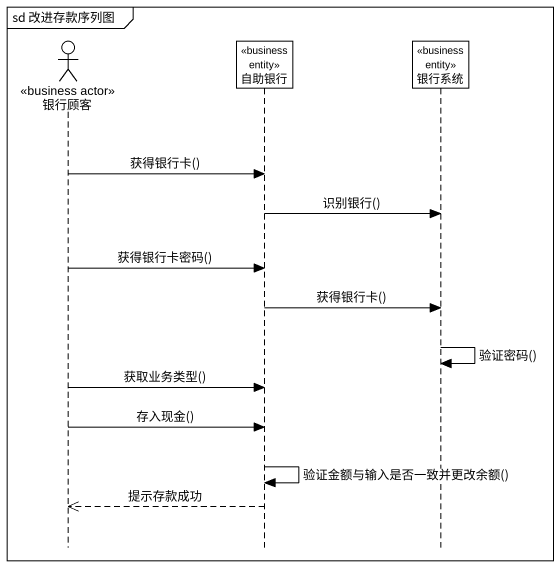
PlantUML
@startuml
mainframe sd 改进存款序列图
hide footbox
actor 银行顾客 <<business actor>>
participant 自助银行 <<business entity>>
participant 银行系统 <<business entity>>

银行顾客 -> 自助银行 : 获得银行卡()
自助银行 -> 银行系统 : 识别银行()
银行顾客 -> 自助银行 : 获得银行卡密码()
自助银行 -> 银行系统 : 获得银行卡()
银行系统 -> 银行系统 : 验证密码()
银行顾客 -> 自助银行 : 获取业务类型()
银行顾客 -> 自助银行 : 存入现金()
自助银行 -> 自助银行 : 验证金额与输入是否一致并更改余额()
自助银行 -->> 银行顾客 : 提示存款成功
@enduml
